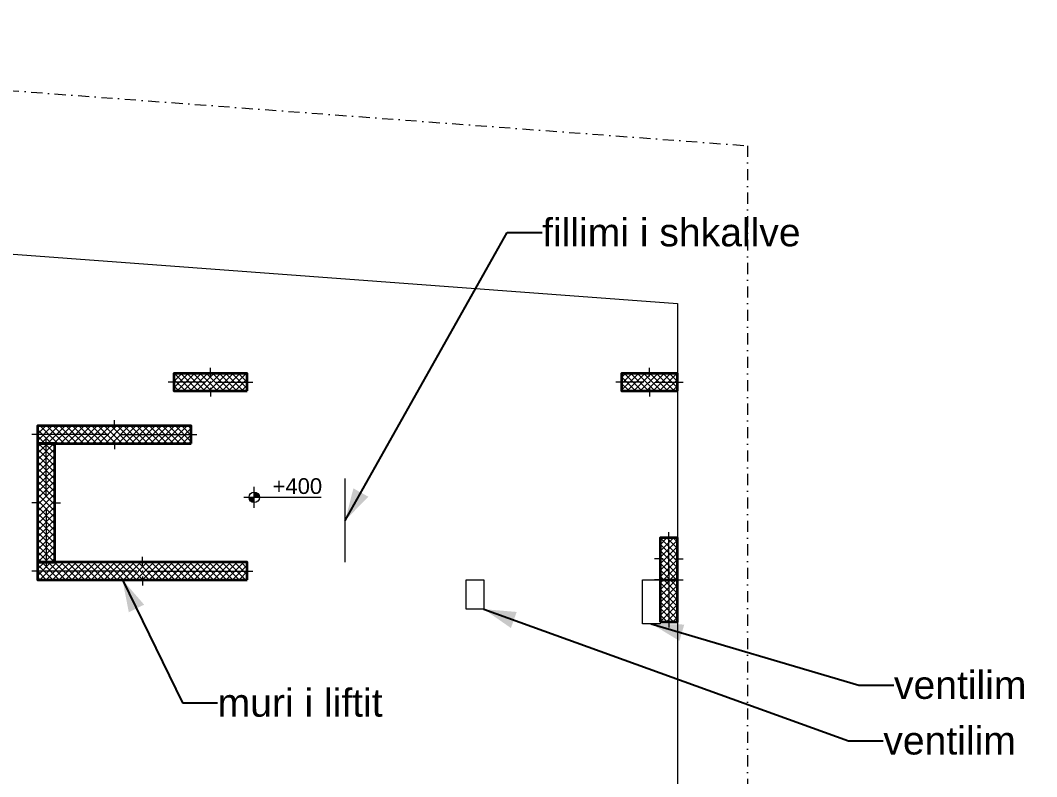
# Model space of a CAD drawing. Header units: millimetres. Extents: x -1861990 to -1833912, y -2748569 to -2679967.
# Drawn here: x -1848440 to -1833912, y -2691903 to -2681089 of the extents above; entities that cross this region are included whole.
import ezdxf

# ---------------------------------------------------------------- set-up
doc = ezdxf.new("R2010")
doc.units = ezdxf.units.MM
doc.header["$MEASUREMENT"] = 0
doc.linetypes.add('Dot & Dashed', pattern=[335.138881, 158.75, -88.194444, 0, -88.194437])
for name, color, linetype, lineweight, true_color in [('0_Pen_No__4', 7, 'Continuous', 20, 0x029e21), ('A - Kuotat_Pen_No__176', 7, 'Continuous', 15, 0x93a0c6), ('Annotation - Label_Pen_No__4', 7, 'Continuous', 20, 0x029e21), ('Drawing & Figure_Pen_No__4', 7, 'Continuous', 20, 0x029e21)]:
    doc.layers.add(name, color=color, linetype=linetype, lineweight=lineweight, true_color=true_color)
doc.layers.add('A - Kuotat', color=7, linetype='Continuous')
doc.layers.add('A - Shtyllat', color=7, linetype='Continuous')
for name, color, linetype, lineweight in [('A - Parcela_Pen_No__20', 1, 'Continuous', 0), ('A - Shtyllat_Pen_No__101', 252, 'Continuous', 13), ('A - Shtyllat_Pen_No__22', 8, 'Continuous', 35), ('Annotation - Label_Pen_No__2', 8, 'Continuous', 15)]:
    doc.layers.add(name, color=color, linetype=linetype, lineweight=lineweight)
doc.styles.add('GENERATED_STYLE_2', font='')
doc.styles.get('GENERATED_STYLE_2').set_extended_font_data('Arial')
doc.dimstyles.new('GENERATED_STYLE__1', dxfattribs={"dimtxt": 0.18, "dimasz": 456, "dimexe": 0.18, "dimexo": 0.0625, "dimgap": 0, "dimtad": 0, "dimtih": 1, "dimtoh": 1, "dimdec": 4, "dimzin": 0, "dimdsep": 46, "dimcen": 0.09, "dimadec": 0, "dimazin": 0, "dimtfac": 1, "dimtdec": 4, "dimtmove": 0, "dimatfit": 3, "dimldrblk": 'ARROWHEAD_5', "dimfxl": 0, "dimtolj": 1, "dimtzin": 0, "dimarcsym": 0})
pattern_1 = [(45, (-3432101.99, -2046631.03), (-45.961939, 45.961939), []), (135, (-3432101.99, -2046631.03), (45.961939, 45.961939), [])]

# ---------------------------------------------------------------- blocks, each defined once
blk = doc.blocks.new('Column_2', base_point=(-1839171, -2688788))
at = {"layer": 'A - Shtyllat_Pen_No__101', "linetype": 'Continuous', "lineweight": 13}
h = blk.add_hatch(dxfattribs=at)
h.set_pattern_fill('Concrete_Block', color=252, style=0, pattern_type=2)
h.set_pattern_definition(pattern_1)
h.paths.add_polyline_path([(-1839296, -2689088), (-1839046, -2689088), (-1839046, -2688488), (-1839296, -2688488)])
at = {"layer": 'A - Shtyllat_Pen_No__101', "color": 252, "linetype": 'Continuous', "lineweight": 13}
for p, q in [((-1839171, -2688708), (-1839171, -2688408)), ((-1839251, -2688788), (-1839376, -2688788)), ((-1839091, -2688788), (-1838966, -2688788)), ((-1839171, -2688868), (-1839171, -2689168))]:
    blk.add_line(p, q, dxfattribs=at)
blk.add_point((-1839171, -2688788), dxfattribs=at)
at = {"layer": 'A - Shtyllat_Pen_No__22', "color": 8, "linetype": 'Continuous', "lineweight": 35, "flags": 128}
blk.add_lwpolyline([(-1839296, -2689088), (-1839046, -2689088), (-1839046, -2688488), (-1839296, -2688488)], close=True, dxfattribs=at)
blk = doc.blocks.new('Column_7', base_point=(-1839446, -2686263))
at = {"layer": 'A - Shtyllat_Pen_No__101', "linetype": 'Continuous', "lineweight": 13}
h = blk.add_hatch(dxfattribs=at)
h.set_pattern_fill('Concrete_Block', color=252, style=0, pattern_type=2)
h.set_pattern_definition(pattern_1)
h.paths.add_polyline_path([(-1839046, -2686388), (-1839046, -2686138), (-1839846, -2686138), (-1839846, -2686388)])
at = {"layer": 'A - Shtyllat_Pen_No__101', "color": 252, "linetype": 'Continuous', "lineweight": 13}
for p, q in [((-1839446, -2686183), (-1839446, -2686058)), ((-1839526, -2686263), (-1839926, -2686263)), ((-1839446, -2686343), (-1839446, -2686468)), ((-1839366, -2686263), (-1838966, -2686263))]:
    blk.add_line(p, q, dxfattribs=at)
blk.add_point((-1839446, -2686263), dxfattribs=at)
at = {"layer": 'A - Shtyllat_Pen_No__22', "color": 8, "linetype": 'Continuous', "lineweight": 35, "flags": 128}
blk.add_lwpolyline([(-1839046, -2686388), (-1839046, -2686138), (-1839846, -2686138), (-1839846, -2686388)], close=True, dxfattribs=at)
blk = doc.blocks.new('Column_8', base_point=(-1846696, -2688963))
at = {"layer": 'A - Shtyllat_Pen_No__101', "linetype": 'Continuous', "lineweight": 13}
h = blk.add_hatch(dxfattribs=at)
h.set_pattern_fill('Concrete_Block', color=252, style=0, pattern_type=2)
h.set_pattern_definition(pattern_1)
h.paths.add_polyline_path([(-1845196, -2689088), (-1845196, -2688838), (-1848196, -2688838), (-1848196, -2689088)])
at = {"layer": 'A - Shtyllat_Pen_No__101', "color": 252, "linetype": 'Continuous', "lineweight": 13}
for p, q in [((-1846696, -2688883), (-1846696, -2688758)), ((-1846776, -2688963), (-1848276, -2688963)), ((-1846616, -2688963), (-1845116, -2688963)), ((-1846696, -2689043), (-1846696, -2689168))]:
    blk.add_line(p, q, dxfattribs=at)
blk.add_point((-1846696, -2688963), dxfattribs=at)
at = {"layer": 'A - Shtyllat_Pen_No__22', "color": 8, "linetype": 'Continuous', "lineweight": 35, "flags": 128}
blk.add_lwpolyline([(-1845196, -2689088), (-1845196, -2688838), (-1848196, -2688838), (-1848196, -2689088)], close=True, dxfattribs=at)
blk = doc.blocks.new('Column_9', base_point=(-1847096, -2687013))
at = {"layer": 'A - Shtyllat_Pen_No__101', "linetype": 'Continuous', "lineweight": 13}
h = blk.add_hatch(dxfattribs=at)
h.set_pattern_fill('Concrete_Block', color=252, style=0, pattern_type=2)
h.set_pattern_definition(pattern_1)
h.paths.add_polyline_path([(-1845996, -2687138), (-1845996, -2686888), (-1848196, -2686888), (-1848196, -2687138)])
at = {"layer": 'A - Shtyllat_Pen_No__101', "color": 252, "linetype": 'Continuous', "lineweight": 13}
for p, q in [((-1847096, -2686933), (-1847096, -2686808)), ((-1847176, -2687013), (-1848276, -2687013)), ((-1847096, -2687093), (-1847096, -2687218)), ((-1847016, -2687013), (-1845916, -2687013))]:
    blk.add_line(p, q, dxfattribs=at)
blk.add_point((-1847096, -2687013), dxfattribs=at)
at = {"layer": 'A - Shtyllat_Pen_No__22', "color": 8, "linetype": 'Continuous', "lineweight": 35, "flags": 128}
blk.add_lwpolyline([(-1845996, -2687138), (-1845996, -2686888), (-1848196, -2686888), (-1848196, -2687138)], close=True, dxfattribs=at)
blk = doc.blocks.new('Column_10', base_point=(-1848071, -2687988))
at = {"layer": 'A - Shtyllat_Pen_No__101', "linetype": 'Continuous', "lineweight": 13}
h = blk.add_hatch(dxfattribs=at)
h.set_pattern_fill('Concrete_Block', color=252, style=0, pattern_type=2)
h.set_pattern_definition(pattern_1)
h.paths.add_polyline_path([(-1847946, -2687138), (-1848196, -2687138), (-1848196, -2688838), (-1847946, -2688838)])
at = {"layer": 'A - Shtyllat_Pen_No__101', "color": 252, "linetype": 'Continuous', "lineweight": 13}
for p, q in [((-1848071, -2687908), (-1848071, -2687058)), ((-1848151, -2687988), (-1848276, -2687988)), ((-1848071, -2688068), (-1848071, -2688918)), ((-1847991, -2687988), (-1847866, -2687988))]:
    blk.add_line(p, q, dxfattribs=at)
blk.add_point((-1848071, -2687988), dxfattribs=at)
at = {"layer": 'A - Shtyllat_Pen_No__22', "color": 8, "linetype": 'Continuous', "lineweight": 35, "flags": 128}
blk.add_lwpolyline([(-1847946, -2687138), (-1848196, -2687138), (-1848196, -2688838), (-1847946, -2688838)], close=True, dxfattribs=at)
blk = doc.blocks.new('Column_11', base_point=(-1845721, -2686263))
at = {"layer": 'A - Shtyllat_Pen_No__101', "linetype": 'Continuous', "lineweight": 13}
h = blk.add_hatch(dxfattribs=at)
h.set_pattern_fill('Concrete_Block', color=252, style=0, pattern_type=2)
h.set_pattern_definition(pattern_1)
h.paths.add_polyline_path([(-1845196, -2686388), (-1845196, -2686138), (-1846246, -2686138), (-1846246, -2686388)])
at = {"layer": 'A - Shtyllat_Pen_No__101', "color": 252, "linetype": 'Continuous', "lineweight": 13}
for p, q in [((-1845721, -2686183), (-1845721, -2686058)), ((-1845801, -2686263), (-1846326, -2686263)), ((-1845721, -2686343), (-1845721, -2686468)), ((-1845641, -2686263), (-1845116, -2686263))]:
    blk.add_line(p, q, dxfattribs=at)
blk.add_point((-1845721, -2686263), dxfattribs=at)
at = {"layer": 'A - Shtyllat_Pen_No__22', "color": 8, "linetype": 'Continuous', "lineweight": 35, "flags": 128}
blk.add_lwpolyline([(-1845196, -2686388), (-1845196, -2686138), (-1846246, -2686138), (-1846246, -2686388)], close=True, dxfattribs=at)
blk = doc.blocks.new('Column_14', base_point=(-1839171, -2689088))
at = {"layer": 'A - Shtyllat_Pen_No__101', "linetype": 'Continuous', "lineweight": 13}
h = blk.add_hatch(dxfattribs=at)
h.set_pattern_fill('Concrete_Block', color=252, style=0, pattern_type=2)
h.set_pattern_definition(pattern_1)
h.paths.add_polyline_path([(-1839296, -2689688), (-1839046, -2689688), (-1839046, -2688488), (-1839296, -2688488)])
at = {"layer": 'A - Shtyllat_Pen_No__101', "color": 252, "linetype": 'Continuous', "lineweight": 13}
for p, q in [((-1839171, -2689008), (-1839171, -2688408)), ((-1839251, -2689088), (-1839376, -2689088)), ((-1839091, -2689088), (-1838966, -2689088)), ((-1839171, -2689168), (-1839171, -2689768))]:
    blk.add_line(p, q, dxfattribs=at)
blk.add_point((-1839171, -2689088), dxfattribs=at)
at = {"layer": 'A - Shtyllat_Pen_No__22', "color": 8, "linetype": 'Continuous', "lineweight": 35, "flags": 128}
blk.add_lwpolyline([(-1839296, -2689688), (-1839046, -2689688), (-1839046, -2688488), (-1839296, -2688488)], close=True, dxfattribs=at)
blk = doc.blocks.new('Column_38', base_point=(-1839171, -2689088))
at = {"layer": 'A - Shtyllat_Pen_No__101', "linetype": 'Continuous', "lineweight": 13}
h = blk.add_hatch(dxfattribs=at)
h.set_pattern_fill('Concrete_Block', color=252, style=0, pattern_type=2)
h.set_pattern_definition(pattern_1)
h.paths.add_polyline_path([(-1839296, -2689688), (-1839046, -2689688), (-1839046, -2688488), (-1839296, -2688488)])
at = {"layer": 'A - Shtyllat_Pen_No__101', "color": 252, "linetype": 'Continuous', "lineweight": 13}
for p, q in [((-1839171, -2689008), (-1839171, -2688408)), ((-1839251, -2689088), (-1839376, -2689088)), ((-1839091, -2689088), (-1838966, -2689088)), ((-1839171, -2689168), (-1839171, -2689768))]:
    blk.add_line(p, q, dxfattribs=at)
blk.add_point((-1839171, -2689088), dxfattribs=at)
at = {"layer": 'A - Shtyllat_Pen_No__22', "color": 8, "linetype": 'Continuous', "lineweight": 35, "flags": 128}
blk.add_lwpolyline([(-1839296, -2689688), (-1839046, -2689688), (-1839046, -2688488), (-1839296, -2688488)], close=True, dxfattribs=at)
blk = doc.blocks.new('Column_39', base_point=(-1839446, -2686263))
at = {"layer": 'A - Shtyllat_Pen_No__101', "linetype": 'Continuous', "lineweight": 13}
h = blk.add_hatch(dxfattribs=at)
h.set_pattern_fill('Concrete_Block', color=252, style=0, pattern_type=2)
h.set_pattern_definition(pattern_1)
h.paths.add_polyline_path([(-1839046, -2686388), (-1839046, -2686138), (-1839846, -2686138), (-1839846, -2686388)])
at = {"layer": 'A - Shtyllat_Pen_No__101', "color": 252, "linetype": 'Continuous', "lineweight": 13}
for p, q in [((-1839446, -2686183), (-1839446, -2686058)), ((-1839526, -2686263), (-1839926, -2686263)), ((-1839446, -2686343), (-1839446, -2686468)), ((-1839366, -2686263), (-1838966, -2686263))]:
    blk.add_line(p, q, dxfattribs=at)
blk.add_point((-1839446, -2686263), dxfattribs=at)
at = {"layer": 'A - Shtyllat_Pen_No__22', "color": 8, "linetype": 'Continuous', "lineweight": 35, "flags": 128}
blk.add_lwpolyline([(-1839046, -2686388), (-1839046, -2686138), (-1839846, -2686138), (-1839846, -2686388)], close=True, dxfattribs=at)
blk = doc.blocks.new('Column_41', base_point=(-1839171, -2688788))
at = {"layer": 'A - Shtyllat_Pen_No__101', "linetype": 'Continuous', "lineweight": 13}
h = blk.add_hatch(dxfattribs=at)
h.set_pattern_fill('Concrete_Block', color=252, style=0, pattern_type=2)
h.set_pattern_definition(pattern_1)
h.paths.add_polyline_path([(-1839296, -2689088), (-1839046, -2689088), (-1839046, -2688488), (-1839296, -2688488)])
at = {"layer": 'A - Shtyllat_Pen_No__101', "color": 252, "linetype": 'Continuous', "lineweight": 13}
for p, q in [((-1839171, -2688708), (-1839171, -2688408)), ((-1839251, -2688788), (-1839376, -2688788)), ((-1839091, -2688788), (-1838966, -2688788)), ((-1839171, -2688868), (-1839171, -2689168))]:
    blk.add_line(p, q, dxfattribs=at)
blk.add_point((-1839171, -2688788), dxfattribs=at)
at = {"layer": 'A - Shtyllat_Pen_No__22', "color": 8, "linetype": 'Continuous', "lineweight": 35, "flags": 128}
blk.add_lwpolyline([(-1839296, -2689088), (-1839046, -2689088), (-1839046, -2688488), (-1839296, -2688488)], close=True, dxfattribs=at)
blk = doc.blocks.new('Column_46', base_point=(-1839446, -2686263))
at = {"layer": 'A - Shtyllat_Pen_No__101', "linetype": 'Continuous', "lineweight": 13}
h = blk.add_hatch(dxfattribs=at)
h.set_pattern_fill('Concrete_Block', color=252, style=0, pattern_type=2)
h.set_pattern_definition(pattern_1)
h.paths.add_polyline_path([(-1839046, -2686388), (-1839046, -2686138), (-1839846, -2686138), (-1839846, -2686388)])
at = {"layer": 'A - Shtyllat_Pen_No__101', "color": 252, "linetype": 'Continuous', "lineweight": 13}
for p, q in [((-1839446, -2686183), (-1839446, -2686058)), ((-1839526, -2686263), (-1839926, -2686263)), ((-1839446, -2686343), (-1839446, -2686468)), ((-1839366, -2686263), (-1838966, -2686263))]:
    blk.add_line(p, q, dxfattribs=at)
blk.add_point((-1839446, -2686263), dxfattribs=at)
at = {"layer": 'A - Shtyllat_Pen_No__22', "color": 8, "linetype": 'Continuous', "lineweight": 35, "flags": 128}
blk.add_lwpolyline([(-1839046, -2686388), (-1839046, -2686138), (-1839846, -2686138), (-1839846, -2686388)], close=True, dxfattribs=at)
blk = doc.blocks.new('Column_47', base_point=(-1846696, -2688963))
at = {"layer": 'A - Shtyllat_Pen_No__101', "linetype": 'Continuous', "lineweight": 13}
h = blk.add_hatch(dxfattribs=at)
h.set_pattern_fill('Concrete_Block', color=252, style=0, pattern_type=2)
h.set_pattern_definition(pattern_1)
h.paths.add_polyline_path([(-1845196, -2689088), (-1845196, -2688838), (-1848196, -2688838), (-1848196, -2689088)])
at = {"layer": 'A - Shtyllat_Pen_No__101', "color": 252, "linetype": 'Continuous', "lineweight": 13}
for p, q in [((-1846696, -2688883), (-1846696, -2688758)), ((-1846776, -2688963), (-1848276, -2688963)), ((-1846616, -2688963), (-1845116, -2688963)), ((-1846696, -2689043), (-1846696, -2689168))]:
    blk.add_line(p, q, dxfattribs=at)
blk.add_point((-1846696, -2688963), dxfattribs=at)
at = {"layer": 'A - Shtyllat_Pen_No__22', "color": 8, "linetype": 'Continuous', "lineweight": 35, "flags": 128}
blk.add_lwpolyline([(-1845196, -2689088), (-1845196, -2688838), (-1848196, -2688838), (-1848196, -2689088)], close=True, dxfattribs=at)
blk = doc.blocks.new('Column_48', base_point=(-1847096, -2687013))
at = {"layer": 'A - Shtyllat_Pen_No__101', "linetype": 'Continuous', "lineweight": 13}
h = blk.add_hatch(dxfattribs=at)
h.set_pattern_fill('Concrete_Block', color=252, style=0, pattern_type=2)
h.set_pattern_definition(pattern_1)
h.paths.add_polyline_path([(-1845996, -2687138), (-1845996, -2686888), (-1848196, -2686888), (-1848196, -2687138)])
at = {"layer": 'A - Shtyllat_Pen_No__101', "color": 252, "linetype": 'Continuous', "lineweight": 13}
for p, q in [((-1847096, -2686933), (-1847096, -2686808)), ((-1847176, -2687013), (-1848276, -2687013)), ((-1847096, -2687093), (-1847096, -2687218)), ((-1847016, -2687013), (-1845916, -2687013))]:
    blk.add_line(p, q, dxfattribs=at)
blk.add_point((-1847096, -2687013), dxfattribs=at)
at = {"layer": 'A - Shtyllat_Pen_No__22', "color": 8, "linetype": 'Continuous', "lineweight": 35, "flags": 128}
blk.add_lwpolyline([(-1845996, -2687138), (-1845996, -2686888), (-1848196, -2686888), (-1848196, -2687138)], close=True, dxfattribs=at)
blk = doc.blocks.new('Column_49', base_point=(-1848071, -2687988))
at = {"layer": 'A - Shtyllat_Pen_No__101', "linetype": 'Continuous', "lineweight": 13}
h = blk.add_hatch(dxfattribs=at)
h.set_pattern_fill('Concrete_Block', color=252, style=0, pattern_type=2)
h.set_pattern_definition(pattern_1)
h.paths.add_polyline_path([(-1847946, -2687138), (-1848196, -2687138), (-1848196, -2688838), (-1847946, -2688838)])
at = {"layer": 'A - Shtyllat_Pen_No__101', "color": 252, "linetype": 'Continuous', "lineweight": 13}
for p, q in [((-1848071, -2687908), (-1848071, -2687058)), ((-1848151, -2687988), (-1848276, -2687988)), ((-1848071, -2688068), (-1848071, -2688918)), ((-1847991, -2687988), (-1847866, -2687988))]:
    blk.add_line(p, q, dxfattribs=at)
blk.add_point((-1848071, -2687988), dxfattribs=at)
at = {"layer": 'A - Shtyllat_Pen_No__22', "color": 8, "linetype": 'Continuous', "lineweight": 35, "flags": 128}
blk.add_lwpolyline([(-1847946, -2687138), (-1848196, -2687138), (-1848196, -2688838), (-1847946, -2688838)], close=True, dxfattribs=at)
blk = doc.blocks.new('Column_50', base_point=(-1845721, -2686263))
at = {"layer": 'A - Shtyllat_Pen_No__101', "linetype": 'Continuous', "lineweight": 13}
h = blk.add_hatch(dxfattribs=at)
h.set_pattern_fill('Concrete_Block', color=252, style=0, pattern_type=2)
h.set_pattern_definition(pattern_1)
h.paths.add_polyline_path([(-1845196, -2686388), (-1845196, -2686138), (-1846246, -2686138), (-1846246, -2686388)])
at = {"layer": 'A - Shtyllat_Pen_No__101', "color": 252, "linetype": 'Continuous', "lineweight": 13}
for p, q in [((-1845721, -2686183), (-1845721, -2686058)), ((-1845801, -2686263), (-1846326, -2686263)), ((-1845721, -2686343), (-1845721, -2686468)), ((-1845641, -2686263), (-1845116, -2686263))]:
    blk.add_line(p, q, dxfattribs=at)
blk.add_point((-1845721, -2686263), dxfattribs=at)
at = {"layer": 'A - Shtyllat_Pen_No__22', "color": 8, "linetype": 'Continuous', "lineweight": 35, "flags": 128}
blk.add_lwpolyline([(-1845196, -2686388), (-1845196, -2686138), (-1846246, -2686138), (-1846246, -2686388)], close=True, dxfattribs=at)
blk = doc.blocks.new('Column_54', base_point=(-1839171, -2689088))
at = {"layer": 'A - Shtyllat_Pen_No__101', "linetype": 'Continuous', "lineweight": 13}
h = blk.add_hatch(dxfattribs=at)
h.set_pattern_fill('Concrete_Block', color=252, style=0, pattern_type=2)
h.set_pattern_definition(pattern_1)
h.paths.add_polyline_path([(-1839296, -2689688), (-1839046, -2689688), (-1839046, -2688488), (-1839296, -2688488)])
at = {"layer": 'A - Shtyllat_Pen_No__101', "color": 252, "linetype": 'Continuous', "lineweight": 13}
for p, q in [((-1839171, -2689008), (-1839171, -2688408)), ((-1839251, -2689088), (-1839376, -2689088)), ((-1839091, -2689088), (-1838966, -2689088)), ((-1839171, -2689168), (-1839171, -2689768))]:
    blk.add_line(p, q, dxfattribs=at)
blk.add_point((-1839171, -2689088), dxfattribs=at)
at = {"layer": 'A - Shtyllat_Pen_No__22', "color": 8, "linetype": 'Continuous', "lineweight": 35, "flags": 128}
blk.add_lwpolyline([(-1839296, -2689688), (-1839046, -2689688), (-1839046, -2688488), (-1839296, -2688488)], close=True, dxfattribs=at)
blk = doc.blocks.new('Column_79', base_point=(-1839171, -2689088))
at = {"layer": 'A - Shtyllat_Pen_No__101', "linetype": 'Continuous', "lineweight": 13}
h = blk.add_hatch(dxfattribs=at)
h.set_pattern_fill('Concrete_Block', color=252, style=0, pattern_type=2)
h.set_pattern_definition(pattern_1)
h.paths.add_polyline_path([(-1839296, -2689688), (-1839046, -2689688), (-1839046, -2688488), (-1839296, -2688488)])
at = {"layer": 'A - Shtyllat_Pen_No__101', "color": 252, "linetype": 'Continuous', "lineweight": 13}
for p, q in [((-1839171, -2689008), (-1839171, -2688408)), ((-1839251, -2689088), (-1839376, -2689088)), ((-1839091, -2689088), (-1838966, -2689088)), ((-1839171, -2689168), (-1839171, -2689768))]:
    blk.add_line(p, q, dxfattribs=at)
blk.add_point((-1839171, -2689088), dxfattribs=at)
at = {"layer": 'A - Shtyllat_Pen_No__22', "color": 8, "linetype": 'Continuous', "lineweight": 35, "flags": 128}
blk.add_lwpolyline([(-1839296, -2689688), (-1839046, -2689688), (-1839046, -2688488), (-1839296, -2688488)], close=True, dxfattribs=at)
blk = doc.blocks.new('Column_80', base_point=(-1839446, -2686263))
at = {"layer": 'A - Shtyllat_Pen_No__101', "linetype": 'Continuous', "lineweight": 13}
h = blk.add_hatch(dxfattribs=at)
h.set_pattern_fill('Concrete_Block', color=252, style=0, pattern_type=2)
h.set_pattern_definition(pattern_1)
h.paths.add_polyline_path([(-1839046, -2686388), (-1839046, -2686138), (-1839846, -2686138), (-1839846, -2686388)])
at = {"layer": 'A - Shtyllat_Pen_No__101', "color": 252, "linetype": 'Continuous', "lineweight": 13}
for p, q in [((-1839446, -2686183), (-1839446, -2686058)), ((-1839526, -2686263), (-1839926, -2686263)), ((-1839446, -2686343), (-1839446, -2686468)), ((-1839366, -2686263), (-1838966, -2686263))]:
    blk.add_line(p, q, dxfattribs=at)
blk.add_point((-1839446, -2686263), dxfattribs=at)
at = {"layer": 'A - Shtyllat_Pen_No__22', "color": 8, "linetype": 'Continuous', "lineweight": 35, "flags": 128}
blk.add_lwpolyline([(-1839046, -2686388), (-1839046, -2686138), (-1839846, -2686138), (-1839846, -2686388)], close=True, dxfattribs=at)
blk = doc.blocks.new('Column_83', base_point=(-1839171, -2688788))
at = {"layer": 'A - Shtyllat_Pen_No__101', "linetype": 'Continuous', "lineweight": 13}
h = blk.add_hatch(dxfattribs=at)
h.set_pattern_fill('Concrete_Block', color=252, style=0, pattern_type=2)
h.set_pattern_definition(pattern_1)
h.paths.add_polyline_path([(-1839296, -2689088), (-1839046, -2689088), (-1839046, -2688488), (-1839296, -2688488)])
at = {"layer": 'A - Shtyllat_Pen_No__101', "color": 252, "linetype": 'Continuous', "lineweight": 13}
for p, q in [((-1839171, -2688708), (-1839171, -2688408)), ((-1839251, -2688788), (-1839376, -2688788)), ((-1839091, -2688788), (-1838966, -2688788)), ((-1839171, -2688868), (-1839171, -2689168))]:
    blk.add_line(p, q, dxfattribs=at)
blk.add_point((-1839171, -2688788), dxfattribs=at)
at = {"layer": 'A - Shtyllat_Pen_No__22', "color": 8, "linetype": 'Continuous', "lineweight": 35, "flags": 128}
blk.add_lwpolyline([(-1839296, -2689088), (-1839046, -2689088), (-1839046, -2688488), (-1839296, -2688488)], close=True, dxfattribs=at)
blk = doc.blocks.new('Column_88', base_point=(-1839446, -2686263))
at = {"layer": 'A - Shtyllat_Pen_No__101', "linetype": 'Continuous', "lineweight": 13}
h = blk.add_hatch(dxfattribs=at)
h.set_pattern_fill('Concrete_Block', color=252, style=0, pattern_type=2)
h.set_pattern_definition(pattern_1)
h.paths.add_polyline_path([(-1839046, -2686388), (-1839046, -2686138), (-1839846, -2686138), (-1839846, -2686388)])
at = {"layer": 'A - Shtyllat_Pen_No__101', "color": 252, "linetype": 'Continuous', "lineweight": 13}
for p, q in [((-1839446, -2686183), (-1839446, -2686058)), ((-1839526, -2686263), (-1839926, -2686263)), ((-1839446, -2686343), (-1839446, -2686468)), ((-1839366, -2686263), (-1838966, -2686263))]:
    blk.add_line(p, q, dxfattribs=at)
blk.add_point((-1839446, -2686263), dxfattribs=at)
at = {"layer": 'A - Shtyllat_Pen_No__22', "color": 8, "linetype": 'Continuous', "lineweight": 35, "flags": 128}
blk.add_lwpolyline([(-1839046, -2686388), (-1839046, -2686138), (-1839846, -2686138), (-1839846, -2686388)], close=True, dxfattribs=at)
blk = doc.blocks.new('Column_89', base_point=(-1846696, -2688963))
at = {"layer": 'A - Shtyllat_Pen_No__101', "linetype": 'Continuous', "lineweight": 13}
h = blk.add_hatch(dxfattribs=at)
h.set_pattern_fill('Concrete_Block', color=252, style=0, pattern_type=2)
h.set_pattern_definition(pattern_1)
h.paths.add_polyline_path([(-1845196, -2689088), (-1845196, -2688838), (-1848196, -2688838), (-1848196, -2689088)])
at = {"layer": 'A - Shtyllat_Pen_No__101', "color": 252, "linetype": 'Continuous', "lineweight": 13}
for p, q in [((-1846696, -2688883), (-1846696, -2688758)), ((-1846776, -2688963), (-1848276, -2688963)), ((-1846616, -2688963), (-1845116, -2688963)), ((-1846696, -2689043), (-1846696, -2689168))]:
    blk.add_line(p, q, dxfattribs=at)
blk.add_point((-1846696, -2688963), dxfattribs=at)
at = {"layer": 'A - Shtyllat_Pen_No__22', "color": 8, "linetype": 'Continuous', "lineweight": 35, "flags": 128}
blk.add_lwpolyline([(-1845196, -2689088), (-1845196, -2688838), (-1848196, -2688838), (-1848196, -2689088)], close=True, dxfattribs=at)
blk = doc.blocks.new('Column_90', base_point=(-1847096, -2687013))
at = {"layer": 'A - Shtyllat_Pen_No__101', "linetype": 'Continuous', "lineweight": 13}
h = blk.add_hatch(dxfattribs=at)
h.set_pattern_fill('Concrete_Block', color=252, style=0, pattern_type=2)
h.set_pattern_definition(pattern_1)
h.paths.add_polyline_path([(-1845996, -2687138), (-1845996, -2686888), (-1848196, -2686888), (-1848196, -2687138)])
at = {"layer": 'A - Shtyllat_Pen_No__101', "color": 252, "linetype": 'Continuous', "lineweight": 13}
for p, q in [((-1847096, -2686933), (-1847096, -2686808)), ((-1847176, -2687013), (-1848276, -2687013)), ((-1847096, -2687093), (-1847096, -2687218)), ((-1847016, -2687013), (-1845916, -2687013))]:
    blk.add_line(p, q, dxfattribs=at)
blk.add_point((-1847096, -2687013), dxfattribs=at)
at = {"layer": 'A - Shtyllat_Pen_No__22', "color": 8, "linetype": 'Continuous', "lineweight": 35, "flags": 128}
blk.add_lwpolyline([(-1845996, -2687138), (-1845996, -2686888), (-1848196, -2686888), (-1848196, -2687138)], close=True, dxfattribs=at)
blk = doc.blocks.new('Column_91', base_point=(-1848071, -2687988))
at = {"layer": 'A - Shtyllat_Pen_No__101', "linetype": 'Continuous', "lineweight": 13}
h = blk.add_hatch(dxfattribs=at)
h.set_pattern_fill('Concrete_Block', color=252, style=0, pattern_type=2)
h.set_pattern_definition(pattern_1)
h.paths.add_polyline_path([(-1847946, -2687138), (-1848196, -2687138), (-1848196, -2688838), (-1847946, -2688838)])
at = {"layer": 'A - Shtyllat_Pen_No__101', "color": 252, "linetype": 'Continuous', "lineweight": 13}
for p, q in [((-1848071, -2687908), (-1848071, -2687058)), ((-1848151, -2687988), (-1848276, -2687988)), ((-1848071, -2688068), (-1848071, -2688918)), ((-1847991, -2687988), (-1847866, -2687988))]:
    blk.add_line(p, q, dxfattribs=at)
blk.add_point((-1848071, -2687988), dxfattribs=at)
at = {"layer": 'A - Shtyllat_Pen_No__22', "color": 8, "linetype": 'Continuous', "lineweight": 35, "flags": 128}
blk.add_lwpolyline([(-1847946, -2687138), (-1848196, -2687138), (-1848196, -2688838), (-1847946, -2688838)], close=True, dxfattribs=at)
blk = doc.blocks.new('Column_92', base_point=(-1845721, -2686263))
at = {"layer": 'A - Shtyllat_Pen_No__101', "linetype": 'Continuous', "lineweight": 13}
h = blk.add_hatch(dxfattribs=at)
h.set_pattern_fill('Concrete_Block', color=252, style=0, pattern_type=2)
h.set_pattern_definition(pattern_1)
h.paths.add_polyline_path([(-1845196, -2686388), (-1845196, -2686138), (-1846246, -2686138), (-1846246, -2686388)])
at = {"layer": 'A - Shtyllat_Pen_No__101', "color": 252, "linetype": 'Continuous', "lineweight": 13}
for p, q in [((-1845721, -2686183), (-1845721, -2686058)), ((-1845801, -2686263), (-1846326, -2686263)), ((-1845721, -2686343), (-1845721, -2686468)), ((-1845641, -2686263), (-1845116, -2686263))]:
    blk.add_line(p, q, dxfattribs=at)
blk.add_point((-1845721, -2686263), dxfattribs=at)
at = {"layer": 'A - Shtyllat_Pen_No__22', "color": 8, "linetype": 'Continuous', "lineweight": 35, "flags": 128}
blk.add_lwpolyline([(-1845196, -2686388), (-1845196, -2686138), (-1846246, -2686138), (-1846246, -2686388)], close=True, dxfattribs=at)
blk = doc.blocks.new('Column_100', base_point=(-1839171, -2689088))
at = {"layer": 'A - Shtyllat_Pen_No__101', "linetype": 'Continuous', "lineweight": 13}
h = blk.add_hatch(dxfattribs=at)
h.set_pattern_fill('Concrete_Block', color=252, style=0, pattern_type=2)
h.set_pattern_definition(pattern_1)
h.paths.add_polyline_path([(-1839296, -2689688), (-1839046, -2689688), (-1839046, -2688488), (-1839296, -2688488)])
at = {"layer": 'A - Shtyllat_Pen_No__101', "color": 252, "linetype": 'Continuous', "lineweight": 13}
for p, q in [((-1839171, -2689008), (-1839171, -2688408)), ((-1839251, -2689088), (-1839376, -2689088)), ((-1839091, -2689088), (-1838966, -2689088)), ((-1839171, -2689168), (-1839171, -2689768))]:
    blk.add_line(p, q, dxfattribs=at)
blk.add_point((-1839171, -2689088), dxfattribs=at)
at = {"layer": 'A - Shtyllat_Pen_No__22', "color": 8, "linetype": 'Continuous', "lineweight": 35, "flags": 128}
blk.add_lwpolyline([(-1839296, -2689688), (-1839046, -2689688), (-1839046, -2688488), (-1839296, -2688488)], close=True, dxfattribs=at)
blk = doc.blocks.new('Column_117', base_point=(-1839171, -2689088))
at = {"layer": 'A - Shtyllat_Pen_No__101', "linetype": 'Continuous', "lineweight": 13}
h = blk.add_hatch(dxfattribs=at)
h.set_pattern_fill('Concrete_Block', color=252, style=0, pattern_type=2)
h.set_pattern_definition(pattern_1)
h.paths.add_polyline_path([(-1839296, -2689688), (-1839046, -2689688), (-1839046, -2688488), (-1839296, -2688488)])
at = {"layer": 'A - Shtyllat_Pen_No__101', "color": 252, "linetype": 'Continuous', "lineweight": 13}
for p, q in [((-1839171, -2689008), (-1839171, -2688408)), ((-1839251, -2689088), (-1839376, -2689088)), ((-1839091, -2689088), (-1838966, -2689088)), ((-1839171, -2689168), (-1839171, -2689768))]:
    blk.add_line(p, q, dxfattribs=at)
blk.add_point((-1839171, -2689088), dxfattribs=at)
at = {"layer": 'A - Shtyllat_Pen_No__22', "color": 8, "linetype": 'Continuous', "lineweight": 35, "flags": 128}
blk.add_lwpolyline([(-1839296, -2689688), (-1839046, -2689688), (-1839046, -2688488), (-1839296, -2688488)], close=True, dxfattribs=at)
blk = doc.blocks.new('Column_118', base_point=(-1839446, -2686263))
at = {"layer": 'A - Shtyllat_Pen_No__101', "linetype": 'Continuous', "lineweight": 13}
h = blk.add_hatch(dxfattribs=at)
h.set_pattern_fill('Concrete_Block', color=252, style=0, pattern_type=2)
h.set_pattern_definition(pattern_1)
h.paths.add_polyline_path([(-1839046, -2686388), (-1839046, -2686138), (-1839846, -2686138), (-1839846, -2686388)])
at = {"layer": 'A - Shtyllat_Pen_No__101', "color": 252, "linetype": 'Continuous', "lineweight": 13}
for p, q in [((-1839446, -2686183), (-1839446, -2686058)), ((-1839526, -2686263), (-1839926, -2686263)), ((-1839446, -2686343), (-1839446, -2686468)), ((-1839366, -2686263), (-1838966, -2686263))]:
    blk.add_line(p, q, dxfattribs=at)
blk.add_point((-1839446, -2686263), dxfattribs=at)
at = {"layer": 'A - Shtyllat_Pen_No__22', "color": 8, "linetype": 'Continuous', "lineweight": 35, "flags": 128}
blk.add_lwpolyline([(-1839046, -2686388), (-1839046, -2686138), (-1839846, -2686138), (-1839846, -2686388)], close=True, dxfattribs=at)
blk = doc.blocks.new('Column_120', base_point=(-1846696, -2688963))
at = {"layer": 'A - Shtyllat_Pen_No__101', "linetype": 'Continuous', "lineweight": 13}
h = blk.add_hatch(dxfattribs=at)
h.set_pattern_fill('Concrete_Block', color=252, style=0, pattern_type=2)
h.set_pattern_definition(pattern_1)
h.paths.add_polyline_path([(-1845196, -2689088), (-1845196, -2688838), (-1848196, -2688838), (-1848196, -2689088)])
at = {"layer": 'A - Shtyllat_Pen_No__101', "color": 252, "linetype": 'Continuous', "lineweight": 13}
for p, q in [((-1846696, -2688883), (-1846696, -2688758)), ((-1846776, -2688963), (-1848276, -2688963)), ((-1846616, -2688963), (-1845116, -2688963)), ((-1846696, -2689043), (-1846696, -2689168))]:
    blk.add_line(p, q, dxfattribs=at)
blk.add_point((-1846696, -2688963), dxfattribs=at)
at = {"layer": 'A - Shtyllat_Pen_No__22', "color": 8, "linetype": 'Continuous', "lineweight": 35, "flags": 128}
blk.add_lwpolyline([(-1845196, -2689088), (-1845196, -2688838), (-1848196, -2688838), (-1848196, -2689088)], close=True, dxfattribs=at)
blk = doc.blocks.new('Column_121', base_point=(-1847096, -2687013))
at = {"layer": 'A - Shtyllat_Pen_No__101', "linetype": 'Continuous', "lineweight": 13}
h = blk.add_hatch(dxfattribs=at)
h.set_pattern_fill('Concrete_Block', color=252, style=0, pattern_type=2)
h.set_pattern_definition(pattern_1)
h.paths.add_polyline_path([(-1845996, -2687138), (-1845996, -2686888), (-1848196, -2686888), (-1848196, -2687138)])
at = {"layer": 'A - Shtyllat_Pen_No__101', "color": 252, "linetype": 'Continuous', "lineweight": 13}
for p, q in [((-1847096, -2686933), (-1847096, -2686808)), ((-1847176, -2687013), (-1848276, -2687013)), ((-1847096, -2687093), (-1847096, -2687218)), ((-1847016, -2687013), (-1845916, -2687013))]:
    blk.add_line(p, q, dxfattribs=at)
blk.add_point((-1847096, -2687013), dxfattribs=at)
at = {"layer": 'A - Shtyllat_Pen_No__22', "color": 8, "linetype": 'Continuous', "lineweight": 35, "flags": 128}
blk.add_lwpolyline([(-1845996, -2687138), (-1845996, -2686888), (-1848196, -2686888), (-1848196, -2687138)], close=True, dxfattribs=at)
blk = doc.blocks.new('Column_122', base_point=(-1848071, -2687988))
at = {"layer": 'A - Shtyllat_Pen_No__101', "linetype": 'Continuous', "lineweight": 13}
h = blk.add_hatch(dxfattribs=at)
h.set_pattern_fill('Concrete_Block', color=252, style=0, pattern_type=2)
h.set_pattern_definition(pattern_1)
h.paths.add_polyline_path([(-1847946, -2687138), (-1848196, -2687138), (-1848196, -2688838), (-1847946, -2688838)])
at = {"layer": 'A - Shtyllat_Pen_No__101', "color": 252, "linetype": 'Continuous', "lineweight": 13}
for p, q in [((-1848071, -2687908), (-1848071, -2687058)), ((-1848151, -2687988), (-1848276, -2687988)), ((-1848071, -2688068), (-1848071, -2688918)), ((-1847991, -2687988), (-1847866, -2687988))]:
    blk.add_line(p, q, dxfattribs=at)
blk.add_point((-1848071, -2687988), dxfattribs=at)
at = {"layer": 'A - Shtyllat_Pen_No__22', "color": 8, "linetype": 'Continuous', "lineweight": 35, "flags": 128}
blk.add_lwpolyline([(-1847946, -2687138), (-1848196, -2687138), (-1848196, -2688838), (-1847946, -2688838)], close=True, dxfattribs=at)
blk = doc.blocks.new('Level Dimension_2', base_point=(-1845096, -2687909))
at = {"layer": 'A - Kuotat_Pen_No__176', "linetype": 'Continuous', "lineweight": 15, "true_color": 0x93a0c6}
for points in [[(-1845096, -2687909), (-1845171, -2687909), (-1845166, -2687937), (-1845150, -2687962), (-1845125, -2687978), (-1845096, -2687984)], [(-1845096, -2687909), (-1845021, -2687909), (-1845027, -2687880), (-1845043, -2687856), (-1845068, -2687839), (-1845096, -2687834)]]:
    blk.add_hatch(color=253, dxfattribs=at).paths.add_polyline_path(points)
at = {"layer": 'A - Kuotat_Pen_No__176', "color": 253, "linetype": 'Continuous', "lineweight": 15, "true_color": 0x93a0c6}
for p, q in [((-1845096, -2688059), (-1845096, -2687759)), ((-1845246, -2687909), (-1844141, -2687909))]:
    blk.add_line(p, q, dxfattribs=at)
blk.add_circle((-1845096, -2687909), 75, dxfattribs=at)
at = {"layer": 'A - Kuotat_Pen_No__176', "color": 253, "lineweight": 15, "true_color": 0x93a0c6, "insert": (-1844834, -2687864), "char_height": 225, "attachment_point": 7, "style": 'GENERATED_STYLE_2'}
blk.add_mtext('\\A1;{\\pql;\\fArial|b0|i0|c0|p34;+400}', dxfattribs=at)
blk = doc.blocks.new('ARROWHEAD_5')
at = {"linetype": 'Continuous', "lineweight": 0}
blk.add_hatch(color=0, dxfattribs=at).paths.add_polyline_path([(-1, 0.2679), (0, 0), (-1, -0.2679)])
at = {"color": 0, "linetype": 'Continuous', "lineweight": 0}
blk.add_line((0, 0), (-1, 0), dxfattribs=at)

msp = doc.modelspace()

# ---------------------------------------------------------------- linework, layer by layer
at = {"layer": '0_Pen_No__4', "color": 104, "linetype": 'Continuous', "lineweight": 20, "true_color": 0x029e21}
for p, q in [((-1848604, -2684428), (-1839046, -2685138)), ((-1839046, -2685138), (-1839046, -2724466))]:
    msp.add_line(p, q, dxfattribs=at)
at = {"layer": 'A - Parcela_Pen_No__20', "color": 1, "linetype": 'Dot & Dashed', "lineweight": 0}
msp.add_lwpolyline([(-1838046, -2745752), (-1859505, -2748569), (-1860079, -2739444), (-1861255, -2720719), (-1861707, -2694855), (-1861990, -2681089), (-1838046, -2682881)], close=True, dxfattribs=at)
at = {"layer": 'Drawing & Figure_Pen_No__4', "color": 104, "linetype": 'Continuous', "lineweight": 20, "true_color": 0x029e21}
for p, q in [((-1843796, -2688838), (-1843796, -2687638)), ((-1842065, -2689088), (-1841815, -2689088)), ((-1842065, -2689508), (-1842065, -2689088)), ((-1841815, -2689088), (-1841815, -2689508)), ((-1839546, -2689088), (-1839296, -2689088)), ((-1839546, -2689716), (-1839546, -2689088)), ((-1839296, -2689088), (-1839296, -2689716)), ((-1841815, -2689508), (-1842065, -2689508)), ((-1839296, -2689716), (-1839546, -2689716))]:
    msp.add_line(p, q, dxfattribs=at)

# ---------------------------------------------------------------- block references
at = {"layer": 'A - Kuotat', "color": 253, "lineweight": 15, "true_color": 0x93a0c6}
msp.add_blockref('Level Dimension_2', (-1845096, -2687909), dxfattribs=at)
at = {"layer": 'A - Shtyllat', "color": 8, "lineweight": 35}
for name, p in [('Column_11', (-1845721, -2686263)), ('Column_50', (-1845721, -2686263)), ('Column_92', (-1845721, -2686263)), ('Column_7', (-1839446, -2686263)), ('Column_39', (-1839446, -2686263)), ('Column_46', (-1839446, -2686263)), ('Column_80', (-1839446, -2686263)), ('Column_88', (-1839446, -2686263)), ('Column_118', (-1839446, -2686263)), ('Column_9', (-1847096, -2687013)), ('Column_48', (-1847096, -2687013)), ('Column_90', (-1847096, -2687013)), ('Column_121', (-1847096, -2687013)), ('Column_10', (-1848071, -2687988)), ('Column_49', (-1848071, -2687988)), ('Column_91', (-1848071, -2687988)), ('Column_122', (-1848071, -2687988)), ('Column_2', (-1839171, -2688788)), ('Column_14', (-1839171, -2689088)), ('Column_38', (-1839171, -2689088)), ('Column_41', (-1839171, -2688788)), ('Column_54', (-1839171, -2689088)), ('Column_79', (-1839171, -2689088)), ('Column_83', (-1839171, -2688788)), ('Column_100', (-1839171, -2689088)), ('Column_117', (-1839171, -2689088)), ('Column_8', (-1846696, -2688963)), ('Column_47', (-1846696, -2688963)), ('Column_89', (-1846696, -2688963)), ('Column_120', (-1846696, -2688963))]:
    msp.add_blockref(name, p, dxfattribs=at)

# ---------------------------------------------------------------- texts
at = {"layer": 'Annotation - Label_Pen_No__2', "color": 8, "linetype": 'Continuous', "lineweight": 15, "insert": (-1845620, -2690848), "char_height": 400, "attachment_point": 4, "style": 'GENERATED_STYLE_2'}
msp.add_mtext('\\A1;{\\pql;\\fArial|b0|i0|c0|p34;muri i liftit\\fArial|b0|i0|c0|p34; }', dxfattribs=at)
at = {"layer": 'Annotation - Label_Pen_No__4', "color": 104, "linetype": 'Continuous', "lineweight": 20, "true_color": 0x029e21, "char_height": 400, "attachment_point": 4, "style": 'GENERATED_STYLE_2'}
for s, insert in [('\\A1;{\\pql;\\fArial|b0|i0|c0|p34;fillimi i shkallve }', (-1840981, -2684123)), ('\\A1;{\\pql;\\fArial|b0|i0|c0|p34;ventilim\\fArial|b0|i0|c0|p34; }', (-1835952, -2690594)), ('\\A1;{\\pql;\\fArial|b0|i0|c0|p34;ventilim\\fArial|b0|i0|c0|p34; }', (-1835952, -2690594)), ('\\A1;{\\pql;\\fArial|b0|i0|c0|p34;ventilim\\fArial|b0|i0|c0|p34; }', (-1836104, -2691389))]:
    msp.add_mtext(s, dxfattribs=dict(at, insert=insert))

# ---------------------------------------------------------------- leaders
at = {"layer": 'Annotation - Label_Pen_No__2', "color": 8, "linetype": 'Continuous', "lineweight": 15, "annotation_type": 0, "has_hookline": 1, "hookline_direction": 0, "text_width": 2476}
msp.add_leader([(-1846980, -2689088), (-1846120, -2690848), (-1845620, -2690848)], dimstyle='GENERATED_STYLE__1', dxfattribs=at)
at = {"layer": 'Annotation - Label_Pen_No__4', "color": 104, "linetype": 'Continuous', "lineweight": 20, "true_color": 0x029e21, "annotation_type": 0, "has_hookline": 1, "hookline_direction": 0}
for points, text_width in [([(-1843796, -2688238), (-1841481, -2684123), (-1840981, -2684123)], 3663), ([(-1841815, -2689508), (-1836604, -2691389), (-1836104, -2691389)], 2040), ([(-1839421, -2689716), (-1836452, -2690594), (-1835952, -2690594)], 2040), ([(-1839421, -2689716), (-1836452, -2690594), (-1835952, -2690594)], 2040)]:
    msp.add_leader(points, dimstyle='GENERATED_STYLE__1', dxfattribs=dict(at, text_width=text_width))

doc.saveas('drawing.dxf')
